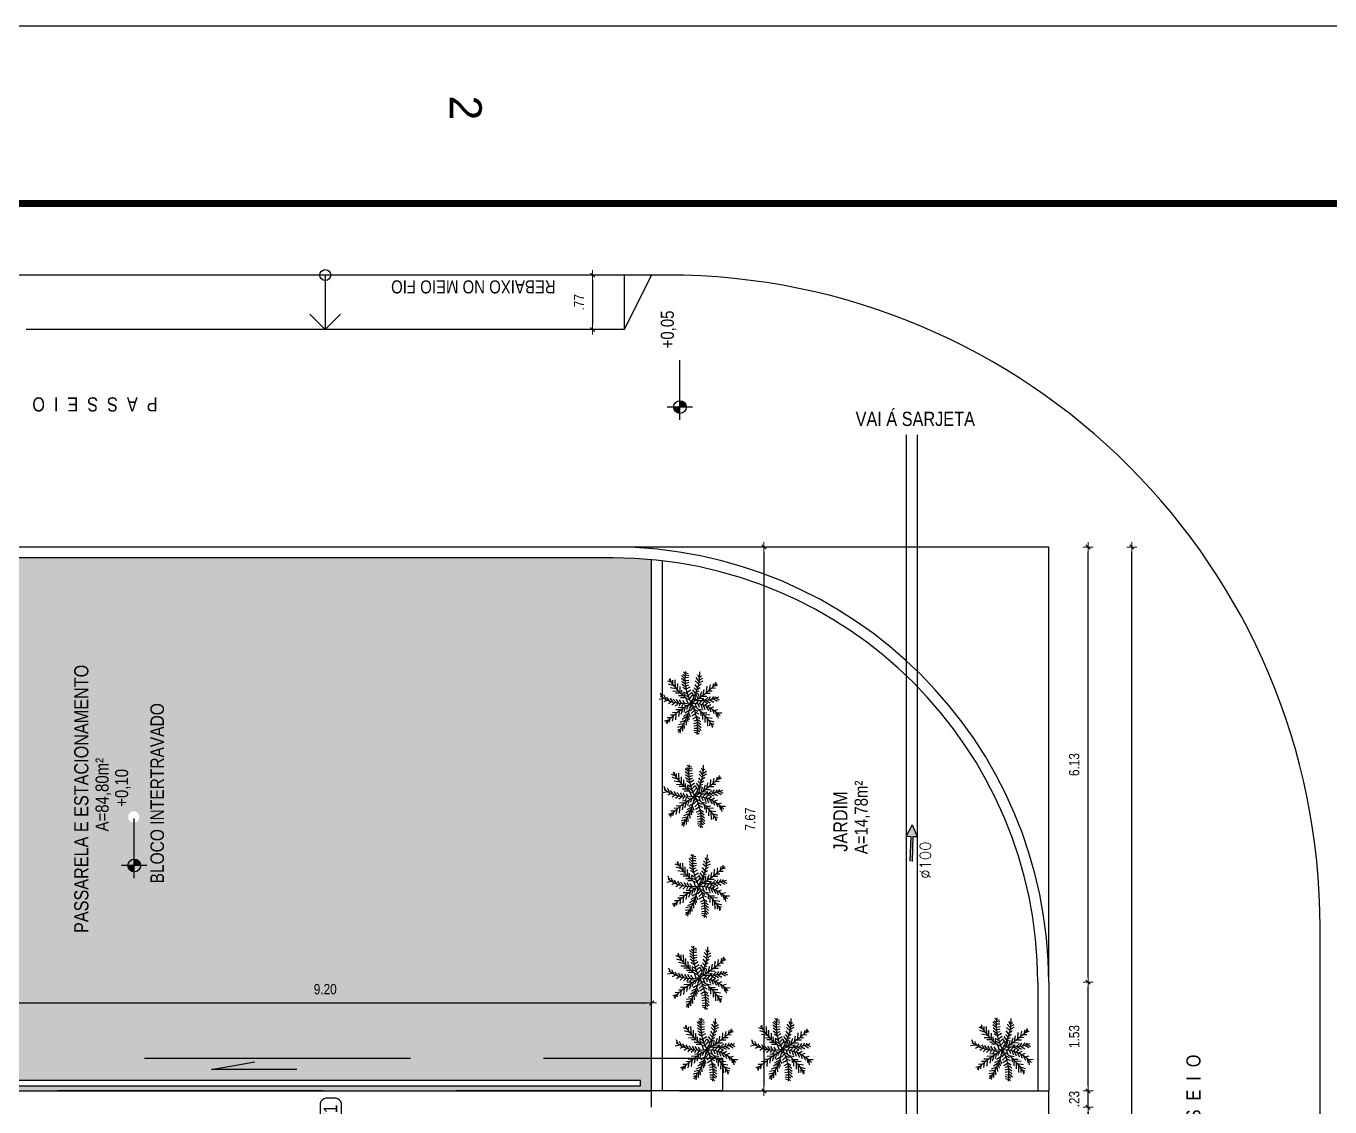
# Model space of a CAD drawing. Header units: millimetres. Extents: x 1904 to 2142, y -1319 to -1235.
# Drawn here: x 2061.42 to 2079.79, y -1250.15 to -1234.92 of the extents above; entities that cross this region are included whole.
import ezdxf
from ezdxf.enums import TextEntityAlignment as Align

# ---------------------------------------------------------------- set-up
doc = ezdxf.new("R2010")
doc.units = ezdxf.units.MM
doc.header["$LTSCALE"] = 30
for name, pattern in [('CONTINU', [0]), ('HIDDEN', [0.375, 0.25, -0.125]), ('HIDDEN2', [0.1875, 0.125, -0.0625])]:
    doc.linetypes.add(name, pattern=pattern)
doc.layers.get('0').update_dxf_attribs({"linetype": 'CONTINUOUS'})
doc.layers.get('Defpoints').update_dxf_attribs({"linetype": 'CONTINUOUS'})
for name, color, linetype in [('AF', 5, 'CONTINUOUS'), ('arquitetura', 8, 'CONTINUOUS'), ('E-txt-g', 3, 'CONTINUOUS'), ("PRANCHA - PROJETU'S", 7, 'CONTINUOUS'), ('Texto-Tubos', 7, 'CONTINUOUS'), ('TigreCad', 3, 'CONTINUOUS'), ('VE', 118, 'CONTINUOUS')]:
    doc.layers.add(name, color=color, linetype=linetype)
for name, color, linetype, lineweight in [('E-Pen-C', 4, 'CONTINUOUS', 15), ('E-Pen-G', 3, 'CONTINUOUS', 30), ('E-Txt-W', 7, 'CONTINUOUS', 20)]:
    doc.layers.add(name, color=color, linetype=linetype, lineweight=lineweight)
doc.styles.add('ARIAL', font='arial.ttf', dxfattribs={"height": 2})
doc.styles.add('F2', font='ARIALN.TTF')
doc.styles.add('REG60', font='romans.shx', dxfattribs={"width": 0.8, "height": 0.15})
doc.styles.add('REG80', font='romans.shx', dxfattribs={"width": 0.8, "height": 0.18})
doc.styles.add('TCTUBOS-TXT', font='txt.shx')
doc.dimstyles.new('DIMENSION-1', dxfattribs={"dimtxt": 0.145, "dimasz": 0.07, "dimexe": 1, "dimexo": 0, "dimgap": 0.12, "dimtad": 1, "dimzin": 7, "dimdsep": 46, "dimtxsty": 'F2', "dimblk1": 'TRACO', "dimblk2": 'TRACO', "dimsah": 1, "dimcen": 1, "dimse1": 1, "dimse2": 1, "dimclrd": 4, "dimclre": 256, "dimclrt": 4, "dimadec": 8, "dimazin": 0, "dimtfac": 1, "dimtix": 1, "dimtmove": 2, "dimatfit": 3, "dimldrblk": 'TRACO', "dimfxl": 1, "dimtolj": 1, "dimtzin": 0, "dimarcsym": 0})

# ---------------------------------------------------------------- blocks, each defined once
blk = doc.blocks.new('ADFSGASDFG')
at = {"layer": "PRANCHA - PROJETU'S", "color": 1}
blk.add_line((276.578, 107.346), (276.578, 47.946), dxfattribs=at)
at = {"layer": "PRANCHA - PROJETU'S", "color": 4, "const_width": 0.1}
blk.add_lwpolyline([(279.078, 106.346), (359.678, 106.346), (359.678, 48.946), (279.078, 48.946)], close=True, dxfattribs=at)
at = {"layer": "PRANCHA - PROJETU'S", "color": 50, "linetype": 'Continuous', "style": 'ARIAL'}
blk.add_text('2', height=0.45, dxfattribs=at).set_placement((277.732, 92.496), align=Align.MIDDLE)
blk = doc.blocks.new('TRACO')
at = {"layer": 'E-Pen-C'}
for p, q in [((-1, 0), (1, 0)), ((0, 1), (0, -1))]:
    blk.add_line(p, q, dxfattribs=at)
at = {"layer": 'E-Pen-G'}
blk.add_line((-0.42, -0.42), (0.42, 0.42), dxfattribs=at)
blk = doc.blocks.new('*D147')
at = {"layer": 'arquitetura', "color": 4, "linetype": 'Continuous', "lineweight": -2}
blk.add_line((2071.817, -1242.332), (2071.817, -1249.859), dxfattribs=at)
at = {"layer": 'Defpoints', "color": 0, "linetype": 'Continuous'}
for p in [(2071.006, -1242.262), (2071.231, -1249.929), (2071.817, -1249.929)]:
    blk.add_point(p, dxfattribs=at)
at = {"layer": 'arquitetura', "color": 4, "linetype": 'Continuous', "lineweight": -2, "xscale": 0.07, "yscale": 0.07, "zscale": 0.07}
for p, rotation in [((2071.817, -1242.262), 90), ((2071.817, -1249.929), 270)]:
    blk.add_blockref('TRACO', p, dxfattribs=dict(at, rotation=rotation))
at = {"layer": 'arquitetura', "color": 4, "linetype": 'Continuous', "insert": (2071.623, -1246.096), "char_height": 0.145, "attachment_point": 5, "rotation": 90, "style": 'F2'}
blk.add_mtext('\\A1;7.67', dxfattribs=at)
blk = doc.blocks.new('*D154')
at = {"layer": 'arquitetura', "color": 4, "linetype": 'Continuous', "lineweight": -2}
blk.add_line((2075.901, -1251.822), (2079.585, -1251.822), dxfattribs=at)
at = {"layer": 'Defpoints', "color": 0, "linetype": 'Continuous'}
for p in [(2079.655, -1249.792), (2075.831, -1249.929), (2079.655, -1251.822)]:
    blk.add_point(p, dxfattribs=at)
at = {"layer": 'arquitetura', "color": 4, "linetype": 'Continuous', "lineweight": -2, "xscale": 0.07, "yscale": 0.07, "zscale": 0.07, "rotation": 180}
blk.add_blockref('TRACO', (2075.831, -1251.822), dxfattribs=at)
at = {"layer": 'arquitetura', "color": 4, "linetype": 'Continuous', "lineweight": -2, "xscale": 0.07, "yscale": 0.07, "zscale": 0.07}
blk.add_blockref('TRACO', (2079.655, -1251.822), dxfattribs=at)
at = {"layer": 'arquitetura', "color": 4, "linetype": 'Continuous', "insert": (2077.743, -1251.628), "char_height": 0.145, "attachment_point": 5, "style": 'F2'}
blk.add_mtext('\\A1;2.50', dxfattribs=at)
blk = doc.blocks.new('*D158')
at = {"layer": 'arquitetura', "color": 4, "linetype": 'Continuous', "lineweight": -2}
blk.add_line((2076.384, -1285.274), (2076.384, -1250.229), dxfattribs=at)
at = {"layer": 'Defpoints', "color": 0, "linetype": 'Continuous'}
for p in [(2075.601, -1250.159), (2076.384, -1250.159), (2075.831, -1285.344)]:
    blk.add_point(p, dxfattribs=at)
at = {"layer": 'arquitetura', "color": 4, "linetype": 'Continuous', "lineweight": -2, "xscale": 0.07, "yscale": 0.07, "zscale": 0.07}
for p, rotation in [((2076.384, -1250.159), 90), ((2076.384, -1285.344), 270)]:
    blk.add_blockref('TRACO', p, dxfattribs=dict(at, rotation=rotation))
at = {"layer": 'arquitetura', "color": 4, "linetype": 'Continuous', "insert": (2076.19, -1267.751), "char_height": 0.145, "attachment_point": 5, "rotation": 90, "style": 'F2'}
blk.add_mtext('\\A1;35.18', dxfattribs=at)
blk = doc.blocks.new('*D159')
at = {"layer": 'arquitetura', "color": 4, "linetype": 'Continuous', "lineweight": -2}
for p, q in [((2076.384, -1249.859), (2076.384, -1249.789)), ((2076.384, -1250.159), (2076.384, -1249.929)), ((2076.384, -1250.229), (2076.384, -1250.299))]:
    blk.add_line(p, q, dxfattribs=at)
at = {"layer": 'Defpoints', "color": 0, "linetype": 'Continuous'}
for p in [(2075.831, -1249.929), (2076.384, -1249.929), (2075.601, -1250.159)]:
    blk.add_point(p, dxfattribs=at)
at = {"layer": 'arquitetura', "color": 4, "linetype": 'Continuous', "lineweight": -2, "xscale": 0.07, "yscale": 0.07, "zscale": 0.07}
for p, rotation in [((2076.384, -1249.929), 270), ((2076.384, -1250.159), 90)]:
    blk.add_blockref('TRACO', p, dxfattribs=dict(at, rotation=rotation))
at = {"layer": 'arquitetura', "color": 4, "linetype": 'Continuous', "insert": (2076.19, -1250.044), "char_height": 0.145, "attachment_point": 5, "rotation": 90, "style": 'F2'}
blk.add_mtext('\\A1;.23', dxfattribs=at)
blk = doc.blocks.new('*D160')
at = {"layer": 'arquitetura', "color": 4, "linetype": 'Continuous', "lineweight": -2}
blk.add_line((2076.384, -1249.859), (2076.384, -1248.466), dxfattribs=at)
at = {"layer": 'Defpoints', "color": 0, "linetype": 'Continuous'}
for p in [(2075.831, -1248.396), (2076.384, -1248.396), (2075.831, -1249.929)]:
    blk.add_point(p, dxfattribs=at)
at = {"layer": 'arquitetura', "color": 4, "linetype": 'Continuous', "lineweight": -2, "xscale": 0.07, "yscale": 0.07, "zscale": 0.07}
for p, rotation in [((2076.384, -1248.396), 90), ((2076.384, -1249.929), 270)]:
    blk.add_blockref('TRACO', p, dxfattribs=dict(at, rotation=rotation))
at = {"layer": 'arquitetura', "color": 4, "linetype": 'Continuous', "insert": (2076.19, -1249.162), "char_height": 0.145, "attachment_point": 5, "rotation": 90, "style": 'F2'}
blk.add_mtext('\\A1;1.53', dxfattribs=at)
blk = doc.blocks.new('*D161')
at = {"layer": 'arquitetura', "color": 4, "linetype": 'Continuous', "lineweight": -2}
blk.add_line((2076.384, -1248.326), (2076.384, -1242.332), dxfattribs=at)
at = {"layer": 'Defpoints', "color": 0, "linetype": 'Continuous'}
for p in [(2075.831, -1242.262), (2076.384, -1242.262), (2075.831, -1248.396)]:
    blk.add_point(p, dxfattribs=at)
at = {"layer": 'arquitetura', "color": 4, "linetype": 'Continuous', "lineweight": -2, "xscale": 0.07, "yscale": 0.07, "zscale": 0.07}
for p, rotation in [((2076.384, -1242.262), 90), ((2076.384, -1248.396), 270)]:
    blk.add_blockref('TRACO', p, dxfattribs=dict(at, rotation=rotation))
at = {"layer": 'arquitetura', "color": 4, "linetype": 'Continuous', "insert": (2076.19, -1245.329), "char_height": 0.145, "attachment_point": 5, "rotation": 90, "style": 'F2'}
blk.add_mtext('\\A1;6.13', dxfattribs=at)
blk = doc.blocks.new('*D162')
at = {"layer": 'arquitetura', "color": 4, "linetype": 'Continuous', "lineweight": -2}
blk.add_line((2077.002, -1290.018), (2077.002, -1242.332), dxfattribs=at)
at = {"layer": 'Defpoints', "color": 0, "linetype": 'Continuous'}
for p in [(2075.831, -1242.262), (2077.002, -1242.262), (2075.831, -1290.088)]:
    blk.add_point(p, dxfattribs=at)
at = {"layer": 'arquitetura', "color": 4, "linetype": 'Continuous', "lineweight": -2, "xscale": 0.07, "yscale": 0.07, "zscale": 0.07}
for p, rotation in [((2077.002, -1242.262), 90), ((2077.002, -1290.088), 270)]:
    blk.add_blockref('TRACO', p, dxfattribs=dict(at, rotation=rotation))
at = {"layer": 'arquitetura', "color": 4, "linetype": 'Continuous', "insert": (2076.808, -1266.175), "char_height": 0.145, "attachment_point": 5, "rotation": 90, "style": 'F2'}
blk.add_mtext('\\A1;47.83', dxfattribs=at)
blk = doc.blocks.new('*D165')
at = {"layer": 'arquitetura', "color": 4, "linetype": 'Continuous', "lineweight": -2}
blk.add_line((2061.105, -1248.689), (2070.164, -1248.689), dxfattribs=at)
at = {"layer": 'Defpoints', "color": 0, "linetype": 'Continuous'}
for p in [(2070.234, -1248.689), (2061.035, -1249.929), (2070.234, -1249.929)]:
    blk.add_point(p, dxfattribs=at)
at = {"layer": 'arquitetura', "color": 4, "linetype": 'Continuous', "lineweight": -2, "xscale": 0.07, "yscale": 0.07, "zscale": 0.07, "rotation": 180}
blk.add_blockref('TRACO', (2061.035, -1248.689), dxfattribs=at)
at = {"layer": 'arquitetura', "color": 4, "linetype": 'Continuous', "lineweight": -2, "xscale": 0.07, "yscale": 0.07, "zscale": 0.07}
blk.add_blockref('TRACO', (2070.234, -1248.689), dxfattribs=at)
at = {"layer": 'arquitetura', "color": 4, "linetype": 'Continuous', "insert": (2065.634, -1248.495), "char_height": 0.145, "attachment_point": 5, "style": 'F2'}
blk.add_mtext('\\A1;9.20', dxfattribs=at)
blk = doc.blocks.new('TXT-AMB75')
at = {"layer": 'E-txt-g', "style": 'REG80', "width": 0.8, "flags": 8}
blk.add_attdef('TXT', text='', height=0.2, dxfattribs=at).set_placement((0.005, 0.296), align=Align.CENTER)
at = {"layer": 'E-Txt-W', "style": 'REG60', "width": 0.8, "flags": 8}
blk.add_attdef('TXT', text='', height=0.15, dxfattribs=at).set_placement((0.005, 0.027), align=Align.CENTER)
blk = doc.blocks.new('NV')
at = {"color": 7, "linetype": 'ByBlock', "ltscale": 0.5}
for p, q in [((-2.379, 0), (-1.464, 0)), ((-2.184, -0.194), (-2.184, 0.194))]:
    blk.add_line(p, q, dxfattribs=at)
at = {"color": 7, "ltscale": 2.5}
blk.add_circle((-2.184, 0), 0.0972, dxfattribs=at)
at = {"color": 7}
for points in [[(-2.184, 0), (-2.253, 0.069), (-2.282, 0), (-2.274, 0.037)], [(-2.184, 0), (-2.184, 0.097), (-2.253, 0.069), (-2.222, 0.09)], [(-2.184, 0), (-2.087, 0), (-2.116, -0.069), (-2.095, -0.037)], [(-2.184, 0), (-2.116, -0.069), (-2.184, -0.097), (-2.147, -0.09)]]:
    blk.add_solid(points, dxfattribs=at)
at = {"layer": 'E-Txt-W', "ltscale": 2.5, "style": 'REG60', "width": 0.8}
blk.add_attdef('COTAPISO', (-2.053, 0.048), '', height=0.15, dxfattribs=at)
blk = doc.blocks.new('*D185')
at = {"layer": 'arquitetura', "color": 4, "linetype": 'Continuous', "lineweight": -2}
blk.add_line((2069.402, -1238.499), (2069.402, -1239.126), dxfattribs=at)
at = {"layer": 'Defpoints', "color": 0, "linetype": 'Continuous'}
for p in [(2069.851, -1238.429), (2069.402, -1239.196), (2069.851, -1239.196)]:
    blk.add_point(p, dxfattribs=at)
at = {"layer": 'arquitetura', "color": 4, "linetype": 'Continuous', "lineweight": -2, "xscale": 0.07, "yscale": 0.07, "zscale": 0.07}
for p, rotation in [((2069.402, -1238.429), 90), ((2069.402, -1239.196), 270)]:
    blk.add_blockref('TRACO', p, dxfattribs=dict(at, rotation=rotation))
at = {"layer": 'arquitetura', "color": 4, "linetype": 'Continuous', "insert": (2069.21, -1238.812), "char_height": 0.145, "attachment_point": 5, "rotation": 90, "style": 'F2'}
blk.add_mtext('\\A1;.77', dxfattribs=at)
blk = doc.blocks.new('FLOR2')
at = {"layer": 'VE', "color": 8}
for p, q in [((-80, 253), (-102, 282)), ((-75, 224), (-102, 246)), ((-83, 267), (-72, 290)), ((-77, 238), (-65, 269)), ((-69, 200), (-48, 241)), ((52, 229), (26, 258)), ((54, 258), (41, 273)), ((51, 215), (80, 258)), ((53, 244), (74, 286)), ((-248, 123), (-283, 102)), ((-229, 122), (-259, 154)), ((-209, 119), (-251, 98)), ((-195, 116), (-211, 147)), ((-157, 106), (-168, 137)), ((-129, 95), (-135, 128)), ((-66, 186), (-93, 208)), ((-58, 153), (-91, 179)), ((-45, 110), (-83, 141)), ((-61, 166), (-31, 214)), ((-51, 128), (-27, 175)), ((-39, 91), (-20, 146)), ((27, 103), (7, 147)), ((49, 200), (17, 234)), ((44, 167), (17, 210)), ((35, 128), (17, 176)), ((31, 113), (65, 137)), ((42, 157), (75, 195)), ((48, 191), (80, 229)), ((125, 101), (109, 124)), ((142, 118), (121, 144)), ((158, 136), (135, 160)), ((151, 128), (196, 131)), ((174, 158), (153, 176)), ((188, 178), (161, 191)), ((166, 147), (213, 152)), ((197, 193), (175, 202)), ((180, 166), (207, 166)), ((193, 186), (219, 189)), ((-190, -16), (-242, 10)), ((-171, 110), (-217, 98)), ((-162, -11), (-204, 23)), ((-143, 101), (-184, 85)), ((-138, -6), (-174, 21)), ((-111, 87), (-161, 77)), ((-104, -3), (-140, 24)), ((-92, 76), (-133, 60)), ((-79, 0), (-115, 28)), ((-71, 63), (-110, 47)), ((-101, 81), (-107, 115)), ((-84, 72), (-80, 98)), ((-50, 47), (-83, 34)), ((-36, 82), (-75, 107)), ((-35, -8), (-70, 1)), ((-28, 27), (-69, 0)), ((-61, 56), (-57, 90)), ((-25, 50), (-48, 61)), ((-31, 67), (-12, 113)), ((-19, 33), (-9, 79)), ((-11, 15), (8, 51)), ((17, 74), (2, 113)), ((8, 14), (8, 51)), ((18, -12), (54, 12)), ((19, 20), (55, 12)), ((23, 90), (60, 113)), ((29, 26), (26, 68)), ((44, 35), (83, 29)), ((55, 42), (49, 84)), ((81, 61), (67, 100)), ((67, 51), (106, 45)), ((74, 13), (115, -7)), ((105, 81), (90, 117)), ((98, 75), (137, 72)), ((104, 16), (130, 47)), ((116, 91), (160, 89)), ((123, 19), (159, -8)), ((128, 20), (162, 65)), ((135, 110), (178, 110)), ((147, 23), (189, -11)), ((162, 26), (196, 73)), ((175, 29), (226, 2)), ((190, 32), (234, 86)), ((209, 38), (259, 20)), ((228, 43), (249, 73)), ((234, 50), (270, 39)), ((256, 53), (276, 71)), ((-261, -36), (-297, -24)), ((-272, -40), (-292, -59)), ((-224, -25), (-274, -7)), ((-244, -31), (-265, -60)), ((-205, -20), (-249, -73)), ((-177, -14), (-211, -60)), ((-166, -116), (-211, -119)), ((-150, -98), (-193, -98)), ((-143, -7), (-178, -52)), ((-131, -79), (-176, -77)), ((-157, -105), (-137, -132)), ((-113, -62), (-153, -60)), ((-119, -4), (-145, -35)), ((-141, -88), (-124, -111)), ((-82, -38), (-121, -33)), ((-120, -69), (-105, -105)), ((-90, -3), (-117, -34)), ((-59, -22), (-98, -16)), ((-96, -49), (-82, -88)), ((-70, -29), (-64, -72)), ((-37, -114), (-69, -119)), ((-29, -85), (-68, -96)), ((-24, -57), (-62, -72)), ((-44, -15), (-41, -57)), ((-31, -100), (-17, -124)), ((-25, -70), (-13, -100)), ((-17, -15), (-5, -46)), ((5, -32), (-13, -79)), ((16, -54), (-3, -100)), ((24, -79), (5, -134)), ((10, -38), (32, -49)), ((36, -116), (12, -162)), ((21, -70), (60, -95)), ((30, -98), (67, -128)), ((33, -20), (32, -58)), ((42, -26), (71, -6)), ((51, -63), (59, -95)), ((54, -32), (57, -66)), ((64, -74), (111, -79)), ((66, -37), (101, -13)), ((75, -83), (82, -127)), ((80, -42), (82, -69)), ((87, -94), (128, -99)), ((89, -45), (126, -21)), ((102, -109), (98, -145)), ((99, -49), (112, -81)), ((109, -52), (156, -33)), ((109, -116), (150, -121)), ((129, -57), (142, -88)), ((144, -60), (181, -36)), ((159, -62), (176, -90)), ((173, -63), (216, -42)), ((198, -64), (220, -91)), ((213, -64), (249, -35)), ((232, -63), (268, -88)), ((240, -55), (269, -28)), ((-208, -174), (-234, -177)), ((-181, -135), (-229, -140)), ((-195, -154), (-223, -154)), ((-212, -181), (-190, -190)), ((-203, -166), (-176, -179)), ((-190, -146), (-168, -164)), ((-173, -124), (-150, -147)), ((-84, -217), (-113, -232)), ((-71, -194), (-111, -203)), ((-59, -171), (-98, -175)), ((-90, -226), (-81, -245)), ((-45, -138), (-81, -148)), ((-76, -202), (-60, -237)), ((-63, -179), (-44, -219)), ((-50, -150), (-41, -185)), ((-40, -122), (-28, -153)), ((46, -154), (15, -201)), ((54, -187), (32, -229)), ((42, -141), (76, -167)), ((62, -226), (49, -257)), ((51, -174), (78, -196)), ((59, -212), (86, -234)), ((121, -130), (119, -163)), ((131, -143), (171, -149)), ((138, -151), (135, -176)), ((146, -162), (178, -167)), ((67, -254), (56, -278)), ((65, -241), (86, -270))]:
    blk.add_line(p, q, dxfattribs=at)
for centre, radius, start, end in [((1088, 462), 1187, 188.516, 202.6061), ((-486, 269), 540, 336.1944, 2.2987), ((-266, -219), 343, 41.079, 90.2435), ((-212, 435), 475, 295.4351, 330.987), ((-112, 350), 262, 304.4561, 313.2891), ((-27, -730), 732, 93.4205, 111.3892), ((196, -423), 475, 115.4351, 150.987), ((-482, 28), 467, 321.3423, 356.988), ((201, 279), 343, 232.5988, 281.7634), ((-1103, -450), 1187, 8.516, 22.6061), ((11, 743), 732, 273.4205, 291.3892), ((-241, -435), 473, 32.1218, 54.7349)]:
    blk.add_arc(centre, radius, start, end, dxfattribs=at)

msp = doc.modelspace()

# ---------------------------------------------------------------- hatches: boundary and pattern name
at = {"layer": 'AF'}
msp.add_hatch(color=256, dxfattribs=at).paths.add_polyline_path([(2073.874, -1246.692), (2073.904, -1246.693), (2073.916, -1246.342), (2073.978, -1246.344), (2073.905, -1246.178), (2073.823, -1246.339), (2073.885, -1246.341)])
at = {"layer": 'arquitetura'}
h = msp.add_hatch(dxfattribs=at)
h.set_pattern_fill('AR-HBONE', color=256, scale=0.038333, angle=90, style=0)
h.set_pattern_definition([(135, (2221.73729, -3227.55095), (-0.216841366, 8e-17), [0.45999, -0.15333]), (225, (2221.62887, -3227.44253), (-0.216841366, 8e-17), [0.45999, -0.15333])])
h.paths.add_polyline_path([(2044.188, -1249.929), (2055.581, -1249.929), (2055.581, -1249.47), (2061.039, -1249.47), (2061.035, -1249.929), (2070.234, -1249.929), (2070.234, -1242.441), (2070.073, -1242.428), (2069.74, -1242.416), (2044.188, -1242.416)])
h.paths.add_polyline_path([(2046.816, -1248.896), (2046.495, -1248.689), (2046.281, -1248.453), (2045.767, -1247.85), (2045.463, -1247.297), (2045.392, -1246.851), (2045.508, -1246.555), (2046.957, -1245.514), (2047.04, -1245.363), (2047.074, -1245.138), (2047.208, -1245.123), (2047.295, -1245.258), (2049.21, -1243.971), (2049.956, -1243.292), (2050.546, -1243.106), (2050.826, -1242.958), (2051.129, -1243.317), (2051.553, -1243.686), (2051.893, -1244.354), (2052.166, -1244.808), (2052.127, -1245.208), (2051.374, -1246.047), (2050.045, -1246.823), (2048.252, -1248.218), (2047.122, -1248.836), (2046.858, -1248.888)], flags=16)
h.paths.add_polyline_path([(2054.078, -1248.896), (2053.757, -1248.689), (2053.543, -1248.453), (2053.029, -1247.85), (2052.725, -1247.297), (2052.654, -1246.851), (2052.77, -1246.555), (2054.219, -1245.514), (2054.302, -1245.363), (2054.336, -1245.138), (2054.47, -1245.123), (2054.557, -1245.258), (2056.472, -1243.971), (2057.218, -1243.292), (2057.808, -1243.106), (2058.088, -1242.958), (2058.391, -1243.317), (2058.815, -1243.686), (2059.156, -1244.354), (2059.428, -1244.808), (2059.389, -1245.208), (2058.636, -1246.047), (2057.307, -1246.823), (2055.514, -1248.218), (2054.384, -1248.836), (2054.12, -1248.888)], flags=16)
h.paths.add_polyline_path([(2062.935, -1246.066), (2062.855, -1246.066), (2062.861, -1246.096), (2062.879, -1246.122)], flags=24)
h.paths.add_polyline_path([(2062.935, -1246.066), (2062.879, -1246.122), (2062.904, -1246.139), (2062.935, -1246.145)], flags=24)
h.paths.add_polyline_path([(2062.935, -1246.066), (2062.935, -1245.986), (2062.965, -1245.993), (2062.991, -1246.01)], flags=24)
h.paths.add_polyline_path([(2062.935, -1246.066), (2062.991, -1246.01), (2063.008, -1246.036), (2063.014, -1246.066)], flags=24)
edge = h.paths.add_edge_path(flags=16)
edge.add_line((2063.094, -1246.066), (2062.776, -1246.066))
edge = h.paths.add_edge_path(flags=16)
edge.add_arc((2062.935, -1246.066), 0.0795, 90, 450)
edge = h.paths.add_edge_path(flags=16)
edge.add_line((2062.935, -1246.225), (2062.935, -1245.477))
h.paths.add_polyline_path([(2062.948, -1245.979), (2062.948, -1245.335), (2062.616, -1245.335), (2062.616, -1245.979)], flags=24)
h.paths.add_polyline_path([(2062.351, -1247.754), (2062.351, -1243.87), (2062.041, -1243.87), (2062.041, -1247.754)], flags=24)
h.paths.add_polyline_path([(2062.672, -1246.327), (2062.672, -1245.179), (2062.34, -1245.179), (2062.34, -1246.327)], flags=24)
h.paths.add_polyline_path([(2070.075, -1249.858), (2070.075, -1249.782), (2060.875, -1249.782), (2060.875, -1249.858)], flags=16)
h.paths.add_polyline_path([(2050.188, -1248.756), (2049.581, -1248.756), (2049.581, -1249.219), (2050.188, -1249.219)], flags=24)
h.paths.add_polyline_path([(2052.776, -1249.937), (2052.776, -1249.472), (2052.313, -1249.472), (2052.313, -1249.937)], flags=9)
h.paths.add_polyline_path([(2058.61, -1248.756), (2058.003, -1248.756), (2058.003, -1249.219), (2058.61, -1249.219)], flags=24)
h.paths.add_polyline_path([(2060.267, -1248.168), (2059.518, -1248.168), (2059.518, -1248.631), (2060.267, -1248.631)], flags=24)
h.paths.add_polyline_path([(2060.499, -1246.398), (2060.499, -1245.791), (2060.036, -1245.791), (2060.036, -1246.398)], flags=24)
h.paths.add_polyline_path([(2065.936, -1248.756), (2065.329, -1248.756), (2065.329, -1249.219), (2065.936, -1249.219)], flags=24)
h.paths.add_polyline_path([(2063.414, -1247.053), (2063.414, -1244.413), (2063.118, -1244.413), (2063.118, -1247.053)], flags=24)

# ---------------------------------------------------------------- linework, layer by layer
at = {"layer": 'AF'}
for p, q in [((2073.905, -1246.178), (2073.823, -1246.339)), ((2073.905, -1246.178), (2073.978, -1246.344)), ((2073.823, -1246.339), (2073.885, -1246.341)), ((2073.885, -1246.341), (2073.874, -1246.692)), ((2073.916, -1246.342), (2073.904, -1246.693)), ((2073.916, -1246.342), (2073.978, -1246.344))]:
    msp.add_line(p, q, dxfattribs=at)
at = {"layer": 'arquitetura'}
for p, q in [((2070.455, -1238.429), (2043.958, -1238.429)), ((2069.851, -1239.196), (2070.234, -1238.429)), ((2069.851, -1239.196), (2069.851, -1238.429)), ((2065.634, -1239.196), (2065.418, -1238.979)), ((2065.634, -1239.196), (2065.851, -1238.979)), ((2069.851, -1239.196), (2061.418, -1239.196)), ((2069.689, -1242.262), (2044.188, -1242.262)), ((2069.689, -1242.416), (2044.188, -1242.416)), ((2070.234, -1249.929), (2070.234, -1242.441)), ((2070.388, -1249.929), (2070.388, -1242.457)), ((2079.655, -1286.983), (2079.655, -1247.629)), ((2075.601, -1248.396), (2075.601, -1248.396)), ((2075.678, -1248.396), (2075.678, -1249.929)), ((2075.831, -1248.396), (2075.831, -1249.929)), ((2061.035, -1249.929), (2070.234, -1249.929))]:
    msp.add_line(p, q, dxfattribs=at)
at = {"layer": 'arquitetura', "linetype": 'CONTINU'}
msp.add_line((2065.634, -1238.429, -0.36), (2065.634, -1239.196), dxfattribs=at)
at = {"layer": 'arquitetura', "linetype": 'HIDDEN'}
for p, q in [((2075.831, -1242.262), (2069.689, -1242.262)), ((2075.831, -1248.396), (2075.831, -1242.262))]:
    msp.add_line(p, q, dxfattribs=at)
at = {"layer": 'arquitetura', "linetype": 'Continuous'}
for p, q in [((2070.234, -1242.287), (2070.234, -1242.262)), ((2071.231, -1249.929), (2070.234, -1249.929)), ((2071.231, -1249.929), (2070.234, -1249.929)), ((2070.234, -1250.159), (2070.234, -1249.929)), ((2071.231, -1249.929), (2075.831, -1249.929)), ((2075.831, -1285.344), (2075.831, -1249.929))]:
    msp.add_line(p, q, dxfattribs=at)
at = {"layer": 'arquitetura', "linetype": 'HIDDEN2'}
msp.add_lwpolyline([(2051.835, -1249.929), (2051.835, -1249.469), (2071.231, -1249.469), (2071.231, -1249.929)], close=True, dxfattribs=at)
at = {"layer": 'arquitetura', "linetype": 'Continuous'}
for points in [[(2065.232, -1249.626), (2064.033, -1249.626), (2064.642, -1249.521)], [(2070.625, -1249.929), (2070.625, -1249.929), (2071.231, -1249.929)]]:
    msp.add_lwpolyline(points, dxfattribs=at)
at = {"layer": 'arquitetura'}
msp.add_lwpolyline([(2070.075, -1249.858), (2070.075, -1249.782), (2060.875, -1249.782), (2060.875, -1249.858)], close=True, dxfattribs=at)
at = {"layer": 'arquitetura', "linetype": 'Continuous'}
msp.add_lwpolyline([(2065.64, -1250.031, 0.331371), (2065.564, -1250.108), (2065.564, -1250.568, 0.332506), (2065.64, -1250.645), (2065.785, -1250.645, 0.330378), (2065.862, -1250.568), (2065.862, -1250.108, 0.331371), (2065.785, -1250.031)], format="xyb", close=True, dxfattribs=at)
at = {"layer": 'arquitetura'}
msp.add_circle((2065.634, -1238.429, -0.36), 0.0765, dxfattribs=at)
for centre, radius, start, end in [((2070.455, -1247.629), 9.2, 360, 90), ((2069.682, -1248.411), 6.149, 0.1426, 89.9409), ((2069.682, -1248.411), 5.995, 0.1426, 89.9409)]:
    msp.add_arc(centre, radius, start, end, dxfattribs=at)
at = {"layer": 'TigreCad'}
for p, q in [((2073.824, -1251.755), (2073.824, -1240.682)), ((2073.979, -1251.755), (2073.979, -1240.682))]:
    msp.add_line(p, q, dxfattribs=at)

# ---------------------------------------------------------------- block references
at = {"layer": 'arquitetura'}
ref = msp.add_blockref('NV', (2070.632, -1238.28), dxfattribs=dict(at, xscale=0.91998, yscale=0.91998, zscale=0.91998, rotation=89.99999999999999))
ref.add_attrib('COTAPISO', '+0,05', (2070.547, -1239.462), dxfattribs={"layer": 'E-Txt-W', "color": 4, "ltscale": 2.5, "height": 0.184, "rotation": 90, "style": 'F2'})
ref = msp.add_blockref('TXT-AMB75', (2062.335, -1239.837), dxfattribs=dict(at, xscale=1.1177757, yscale=1.1177757, zscale=1.1177757, rotation=180))
ref.add_attrib('TXT', 'P  A  S  S  E  I  O', dxfattribs={"layer": 'E-txt-g', "color": 2, "height": 0.19933, "rotation": 180, "style": 'F2'}).set_placement((2062.388, -1240.152), align=Align.CENTER)
ref = msp.add_blockref('TXT-AMB75', (2074.002, -1240.873), dxfattribs=dict(at, xscale=1.122765768592265, yscale=1.122765768592265, zscale=1.122765768592265))
ref.add_attrib('TXT', 'VAI Á SARJETA', dxfattribs={"layer": 'E-txt-g', "color": 2, "height": 0.20022, "style": 'F2'}).set_placement((2073.949, -1240.556), align=Align.CENTER)
ref = msp.add_blockref('TXT-AMB75', (2062.611, -1245.759), dxfattribs=dict(at, xscale=1.1177757, yscale=1.1177757, zscale=1.1177757, rotation=89.99999999999999))
ref.add_attrib('TXT', 'PASSARELA E ESTACIONAMENTO', dxfattribs={"layer": 'E-txt-g', "color": 2, "height": 0.19933, "rotation": 90, "style": 'F2'}).set_placement((2062.296, -1245.812), align=Align.CENTER)
ref.add_attrib('TXT', 'A=84,80m²', dxfattribs={"layer": 'E-Txt-W', "height": 0.184, "rotation": 90, "style": 'F2'}).set_placement((2062.581, -1245.753), align=Align.CENTER)
at = {"layer": 'arquitetura', "ltscale": 0.35, "extrusion": (0, 0, -1), "xscale": 0.001557588690245414, "yscale": 0.001557588690245414, "zscale": -0.001557588690245414, "rotation": 216.8674586725334}
for p in [(-2070.808, -1244.46), (-2070.86, -1245.775), (-2070.914, -1247.04), (-2070.923, -1248.334), (-2071.03, -1249.346), (-2072.094, -1249.346), (-2075.195, -1249.344)]:
    msp.add_blockref('FLOR2', p, dxfattribs=at)
at = {"layer": 'arquitetura'}
ref = msp.add_blockref('NV', (2062.942, -1244.742), dxfattribs=dict(at, xscale=0.91998, yscale=0.91998, zscale=0.91998, rotation=89.99999999999999))
ref.add_attrib('COTAPISO', '+0,10', (2062.856, -1245.924), dxfattribs={"layer": 'E-Txt-W', "color": 4, "ltscale": 2.5, "height": 0.184, "rotation": 90, "style": 'F2'})
ref = msp.add_blockref('TXT-AMB75', (2073.309, -1246.079), dxfattribs=dict(at, xscale=1.1177757, yscale=1.1177757, zscale=1.1177757, rotation=89.99999999999999))
ref.add_attrib('TXT', 'JARDIM', dxfattribs={"layer": 'E-txt-g', "color": 2, "height": 0.1993, "rotation": 90, "style": 'F2'}).set_placement((2072.994, -1246.132), align=Align.CENTER)
ref.add_attrib('TXT', 'A=14,78m²', dxfattribs={"layer": 'E-Txt-W', "height": 0.184, "rotation": 90, "style": 'F2'}).set_placement((2073.279, -1246.073), align=Align.CENTER)
ref = msp.add_blockref('TXT-AMB75', (2078.285, -1250.246), dxfattribs=dict(at, xscale=1.1177757, yscale=1.1177757, zscale=1.1177757, rotation=89.99999999999999))
ref.add_attrib('TXT', 'P  A  S  S  E  I  O', dxfattribs={"layer": 'E-txt-g', "color": 2, "height": 0.19933, "rotation": 90, "style": 'F2'}).set_placement((2077.969, -1250.299), align=Align.CENTER)
at = {"layer": "PRANCHA - PROJETU'S", "color": 1, "rotation": 270}
msp.add_blockref('ADFSGASDFG', (1975.122, -958.341), dxfattribs=at)

# ---------------------------------------------------------------- texts
at = {"layer": 'arquitetura', "style": 'F2'}
msp.add_text('REBAIXO NO MEIO FIO', height=0.184, rotation=180, dxfattribs=at).set_placement((2068.881, -1238.503))
at = {"layer": 'arquitetura', "linetype": 'Continuous', "style": 'F2'}
for s, height, p in [('BLOCO INTERTRAVADO', 0.19105, (2063.17, -1247.004, 2.805)), ('PT1', 0.1911, (2065.612, -1250.524, 2.805))]:
    msp.add_text(s, height=height, rotation=90, dxfattribs=at).set_placement(p, align=Align.TOP_LEFT)
at = {"layer": 'Texto-Tubos', "style": 'TCTUBOS-TXT'}
msp.add_text('%%C100', height=0.1533, rotation=90, dxfattribs=at).set_placement((2074.168, -1246.676), align=Align.CENTER)

# ---------------------------------------------------------------- dimensions: what is measured, and where the dimension line sits
at = {"layer": 'arquitetura', "linetype": 'Continuous'}
for base, p1, p2, angle, override, picture, middle in [((2069.402, -1239.196), (2069.851, -1238.429), (2069.851, -1239.196), 90, {"dimadec": 0, "dimfxl": 0.04}, '*D185', (2069.21, -1238.812)), ((2071.817, -1249.929), (2071.006, -1242.262), (2071.231, -1249.929), 90, {"dimadec": 0, "dimfxl": 0.06}, '*D147', (2071.623, -1246.096)), ((2076.384, -1242.262), (2075.831, -1248.396), (2075.831, -1242.262), 90, {"dimadec": 0, "dimfxl": 0.06}, '*D161', (2076.19, -1245.329)), ((2077.002, -1242.262), (2075.831, -1290.088), (2075.831, -1242.262), 90, {"dimadec": 0, "dimfxl": 0.06}, '*D162', (2076.808, -1266.175)), ((2076.384, -1248.396), (2075.831, -1249.929), (2075.831, -1248.396), 90, {"dimadec": 0, "dimfxl": 0.06}, '*D160', (2076.19, -1249.162)), ((2070.234, -1248.689), (2061.035, -1249.929), (2070.234, -1249.929), 180, {"dimadec": 0, "dimfxl": 0.06}, '*D165', (2065.634, -1248.495)), ((2076.384, -1249.929), (2075.601, -1250.159), (2075.831, -1249.929), 90, {"dimadec": 0, "dimfxl": 0.06}, '*D159', (2076.19, -1250.044)), ((2076.38425, -1250.15889), (2075.83085, -1285.34387), (2075.60085, -1250.15889), 90, {"dimadec": 0, "dimfxl": 0.06}, '*D158', (2076.19022, -1267.75138))]:
    dim = msp.add_linear_dim(base=base, p1=p1, p2=p2, angle=angle, dimstyle='DIMENSION-1', override=override, dxfattribs=at)
    dim.commit()
    dim.dimension.update_dxf_attribs({"geometry": picture, "text_midpoint": middle})
dim = msp.add_linear_dim(base=(2079.655, -1251.822), p1=(2075.831, -1249.929), p2=(2079.655, -1249.792), angle=180, text='2.50', dimstyle='DIMENSION-1', override={"dimadec": 0, "dimfxl": 0.06}, dxfattribs=at)
dim.commit()
dim.dimension.update_dxf_attribs({"geometry": '*D154', "text_midpoint": (2077.743, -1251.628)})

doc.saveas('drawing.dxf')
